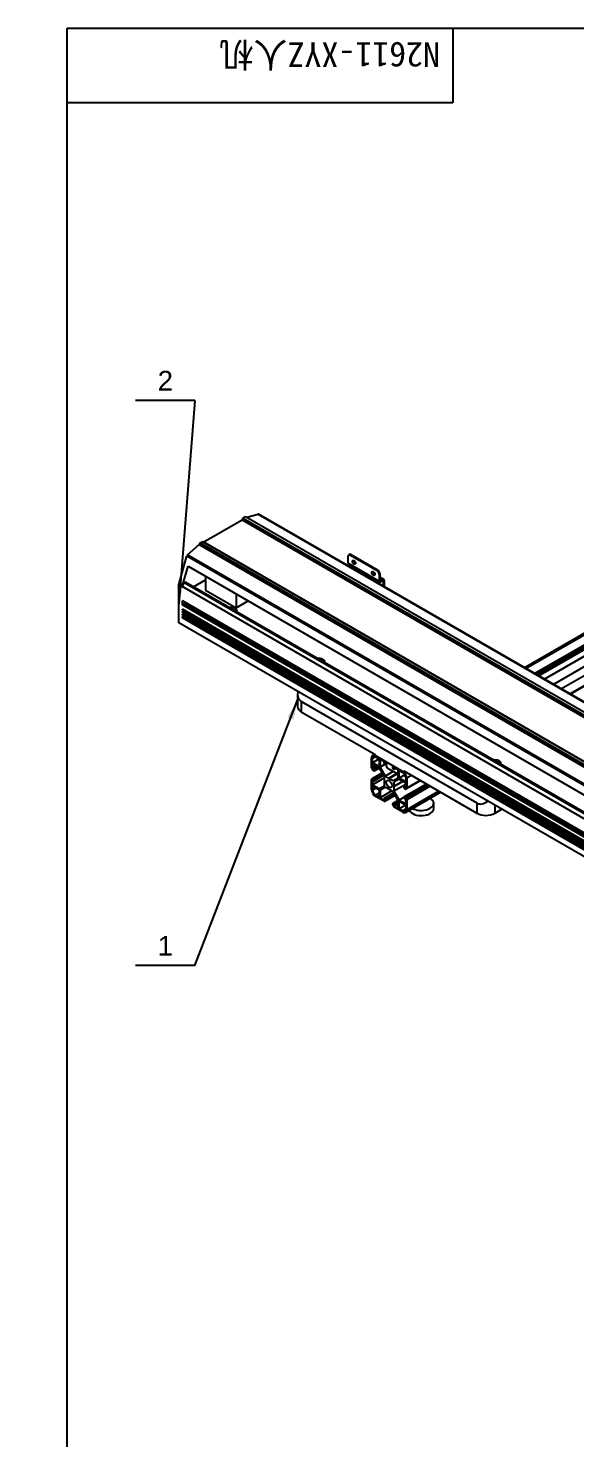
# Model space of a CAD drawing. Header units: millimetres. Extents: x 0 to 626, y 0 to 359.
# Drawn here: x 229.9 to 317.9, y 132.4 to 359 of the extents above; entities that cross this region are included whole.
import ezdxf
from ezdxf import colors
from ezdxf.entities.mleader import LeaderData, LeaderLine
from ezdxf.enums import TextEntityAlignment as Align
from ezdxf.math import Vec2, Vec3

# ---------------------------------------------------------------- set-up
doc = ezdxf.new("R2010")
doc.units = ezdxf.units.MM
for name, color, linetype in [('1211-TDT-4040S-8', 7, 'Continuous'), ('1212-GN_31611', 7, 'Continuous'), ('1221-第一轴同步带安装板', 7, 'Continuous'), ('1221-脚钉', 7, 'Continuous'), ('Default', 7, 'Continuous'), ('LHBT10-S1000-1', 7, 'Continuous'), ('加宽感应片-LRDU', 7, 'Continuous'), ('图框', 7, 'Continuous')]:
    doc.layers.add(name, color=color, linetype=linetype)
doc.styles.add('SEACAD_Arial', font='arial.ttf')

# ---------------------------------------------------------------- blocks, each defined once
blk = doc.blocks.new('SEANNOT_GROUP')
at = {"layer": 'Default', "linetype": 'Continuous'}
blk.add_hatch(color=7, dxfattribs=at).paths.add_polyline_path([(42.67, 202.76), (42.96, 199.55), (43.73, 202.67)])
at = {"layer": 'Default', "color": 7, "linetype": 'Continuous'}
for points in [[(45.5, 232.2), (35.98, 232.2)], [(45.5, 232.2), (42.96, 199.55)]]:
    blk.add_lwpolyline(points, dxfattribs=at)
at = {"layer": 'Default', "color": 7, "linetype": 'Continuous', "style": 'SEACAD_Arial'}
blk.add_text('2', height=3.17, dxfattribs=at).set_placement((39.55, 236.96), align=Align.TOP_LEFT)
blk = doc.blocks.new('SEANNOT_GROUP1')
at = {"layer": 'Default', "linetype": 'Continuous'}
blk.add_hatch(color=7, dxfattribs=at).paths.add_polyline_path([(61.37, 180.92), (62.03, 184.07), (60.39, 181.3)])
at = {"layer": 'Default', "color": 7, "linetype": 'Continuous'}
for points in [[(45.5, 141.42), (62.03, 184.07)], [(45.5, 141.42), (35.98, 141.42)]]:
    blk.add_lwpolyline(points, dxfattribs=at)
at = {"layer": 'Default', "color": 7, "linetype": 'Continuous', "style": 'SEACAD_Arial'}
blk.add_text('1', height=3.17, dxfattribs=at).set_placement((39.55, 146.18), align=Align.TOP_LEFT)
blk = doc.blocks.new('SE1')
at = {"layer": '1211-TDT-4040S-8', "color": 7, "linetype": 'Continuous'}
for p, q in [((152.18, 220.25), (98.52, 189.27)), ((152.35, 220.04), (98.78, 189.12)), ((153.75, 219.24), (100.18, 188.31)), ((153.89, 219.15), (100.32, 188.23)), ((154.03, 219.07), (100.47, 188.15)), ((154.17, 218.99), (100.61, 188.07)), ((154.31, 218.91), (100.75, 187.98)), ((100.78, 187.97), (154.34, 218.89)), ((155.3, 218.34), (101.74, 187.41)), ((155.33, 218.32), (101.77, 187.4)), ((156.73, 217.51), (103.17, 186.59)), ((158.14, 216.86), (104.44, 185.85)), ((159.54, 216.05), (105.84, 185.05)), ((105.87, 185.03), (159.57, 216.03)), ((73.93, 173.15), (73.93, 174.77)), ((74.56, 174.96), (74.08, 174.68)), ((74.08, 174.01), (74.08, 174.68)), ((75.14, 174.62), (74.08, 174.01)), ((74.4, 175.34), (74.11, 175.18)), ((74.56, 175.14), (75.96, 174.33)), ((74.56, 174.96), (75.14, 174.62)), ((75.14, 174.62), (75.14, 173.4)), ((75.3, 174.53), (75.3, 173.27)), ((75.88, 174.2), (75.3, 174.53)), ((75.14, 173.4), (74.08, 174.01)), ((74.08, 173.83), (74.08, 173.16)), ((75.17, 173.2), (74.08, 173.83)), ((74.66, 173.5), (74.08, 173.16)), ((75.66, 172.36), (74.09, 171.45)), ((74.28, 172.7), (74.14, 172.78)), ((75.67, 172.33), (74.14, 171.45)), ((74.8, 173.41), (74.15, 173.04)), ((74.15, 173.04), (74.28, 172.96)), ((74.93, 173.34), (74.28, 172.96)), ((74.33, 172.7), (75.18, 173.19)), ((75.07, 173.26), (74.35, 172.84)), ((75.16, 173.21), (74.35, 172.74)), ((74.35, 172.84), (74.35, 172.74)), ((75.99, 171.78), (75.17, 173.2)), ((76.12, 173.75), (75.3, 173.27)), ((75.3, 173.27), (76.12, 171.86)), ((75.95, 173.93), (75.95, 174.07)), ((76.1, 173.76), (76.02, 173.81)), ((76.1, 174.25), (76.03, 174.21)), ((76.25, 174.16), (76.1, 174.08)), ((77.4, 172.6), (76.12, 171.86)), ((76.15, 173.75), (76.56, 173.98)), ((76.39, 174.08), (76.18, 173.96)), ((76.53, 174), (76.18, 173.8)), ((76.18, 173.96), (76.18, 173.8)), ((78.21, 172.37), (76.72, 171.51)), ((78.21, 172.29), (76.79, 171.47)), ((77.34, 173.13), (77.34, 173.29)), ((77.5, 173.42), (77.36, 173.34)), ((77.48, 173.37), (77.41, 173.33)), ((77.49, 172.96), (77.41, 173.01)), ((77.52, 173.43), (77.5, 173.42)), ((77.54, 172.95), (77.79, 173.09)), ((77.55, 173.41), (78.95, 172.61)), ((77.63, 173.18), (77.56, 173.14)), ((77.56, 173.14), (77.56, 173)), ((77.76, 173.11), (77.56, 173)), ((78.21, 172.85), (77.63, 173.18)), ((78.21, 171.59), (78.21, 172.85)), ((78.37, 171.54), (78.37, 172.76)), ((78.37, 172.76), (78.95, 172.43)), ((73.93, 169.71), (73.93, 171.32)), ((74.09, 171.45), (73.95, 171.37)), ((74.07, 171.4), (74, 171.36)), ((75.99, 171.57), (74.08, 170.47)), ((74.15, 171.18), (74.08, 171.14)), ((74.08, 171.14), (74.08, 170.47)), ((74.08, 170.47), (75.17, 169.84)), ((74.08, 169.62), (74.08, 170.29)), ((74.08, 170.29), (75.14, 169.67)), ((74.14, 171.45), (74.28, 171.36)), ((74.28, 171.1), (74.15, 171.18)), ((75.75, 172.21), (74.28, 171.36)), ((74.33, 171.1), (75.87, 171.99)), ((75.82, 172.09), (74.35, 171.24)), ((75.86, 172.01), (74.35, 171.14)), ((74.35, 171.24), (74.35, 171.14)), ((75.17, 169.84), (75.99, 170.31)), ((76.12, 170.09), (75.3, 169.62)), ((75.99, 171.09), (75.99, 171.78)), ((76.03, 171.02), (75.99, 171.09)), ((76.03, 171.03), (75.99, 171)), ((75.99, 171), (76.03, 171.02)), ((75.99, 170.31), (75.99, 171)), ((76.12, 171.86), (76.72, 171.51)), ((76.72, 169.74), (76.12, 170.09)), ((76.72, 171.51), (76.76, 171.44)), ((76.76, 171.44), (76.79, 171.47)), ((76.79, 171.47), (77.39, 171.12)), ((77.39, 171.12), (78.21, 171.59)), ((77.52, 170.2), (77.48, 170.19)), ((77.48, 170.19), (77.52, 170.12)), ((78.34, 171.37), (77.52, 170.9)), ((78.94, 171.03), (77.52, 170.2)), ((79.01, 170.98), (77.52, 170.12)), ((77.52, 170.9), (77.52, 170.2)), ((79.43, 170.53), (77.52, 169.43)), ((77.52, 170.12), (77.52, 169.43)), ((79.43, 170.74), (78.34, 171.37)), ((79.29, 172.07), (78.37, 171.54)), ((79.43, 170.92), (78.37, 171.54)), ((79.16, 169.97), (79.16, 170.07)), ((82.75, 170.57), (79.18, 168.51)), ((79.43, 170.25), (79.18, 170.11)), ((82.78, 170.56), (79.23, 168.51)), ((79.43, 170.22), (79.23, 170.11)), ((79.23, 170.11), (79.36, 170.03)), ((79.43, 170.07), (79.36, 170.03)), ((82.92, 170.47), (79.37, 168.42)), ((79.43, 171.59), (79.43, 170.92)), ((79.43, 170.07), (79.43, 170.74)), ((83.06, 170.39), (79.44, 168.3)), ((83.2, 170.31), (79.51, 168.18)), ((79.56, 169.84), (81.79, 171.13)), ((80.36, 171.95), (79.58, 171.5)), ((79.58, 171.5), (79.58, 169.89)), ((81.76, 171.14), (79.58, 169.89)), ((83.35, 170.23), (79.58, 168.06)), ((74.66, 169.95), (74.08, 169.62)), ((75.14, 169.12), (74.56, 168.78)), ((75.14, 168.45), (74.56, 168.78)), ((75.96, 167.8), (74.56, 168.6)), ((75.14, 169.67), (75.14, 168.45)), ((75.3, 169.62), (75.3, 168.36)), ((77.21, 169.46), (75.3, 168.36)), ((75.3, 168.36), (75.88, 168.02)), ((75.95, 168.07), (75.88, 168.02)), ((75.95, 168.07), (75.95, 168.21)), ((77.51, 169.15), (75.97, 168.26)), ((76.01, 167.79), (76.15, 167.87)), ((77.53, 169.12), (76.02, 168.25)), ((76.02, 168.25), (76.1, 168.2)), ((76.1, 167.88), (76.03, 167.84)), ((77.57, 169.05), (76.1, 168.2)), ((76.15, 167.87), (77.73, 168.78)), ((77.64, 168.93), (76.18, 168.08)), ((77.71, 168.8), (76.18, 167.92)), ((76.18, 168.08), (76.18, 167.92)), ((76.76, 169.77), (76.72, 169.74)), ((76.76, 169.77), (76.72, 169.74)), ((76.79, 169.7), (76.76, 169.77)), ((77.39, 169.35), (76.79, 169.7)), ((78.21, 167.95), (77.36, 167.46)), ((78.21, 167.94), (77.39, 169.35)), ((78.21, 167.92), (77.41, 167.45)), ((78.21, 167.82), (77.49, 167.4)), ((77.52, 169.43), (78.34, 168.01)), ((78.21, 166.68), (78.21, 167.94)), ((79.16, 168.49), (78.34, 168.01)), ((78.34, 168.01), (79.43, 167.38)), ((78.37, 166.59), (78.37, 167.81)), ((78.37, 167.81), (79.43, 167.2)), ((79.16, 168.37), (79.16, 168.47)), ((79.37, 169.76), (79.23, 169.85)), ((79.23, 168.51), (79.37, 168.42)), ((79.36, 168.17), (79.23, 168.24)), ((79.4, 166.03), (85.01, 169.27)), ((79.42, 169.76), (79.56, 169.84)), ((79.43, 167.38), (79.43, 168.05)), ((79.51, 169.85), (79.44, 169.8)), ((84.75, 169.42), (79.58, 166.44)), ((79.58, 168.06), (79.58, 166.44)), ((77.34, 167.25), (77.34, 167.41)), ((77.41, 167.45), (77.49, 167.4)), ((78.95, 166.07), (77.55, 166.88)), ((78.21, 167.66), (77.56, 167.28)), ((78.21, 167.51), (77.56, 167.13)), ((77.56, 167.28), (77.56, 167.13)), ((78.21, 167.35), (77.63, 167.01)), ((77.63, 167.01), (78.21, 166.68)), ((79.43, 167.2), (78.37, 166.59)), ((78.95, 166.25), (78.37, 166.59)), ((79.43, 166.53), (78.95, 166.25)), ((79.43, 167.2), (79.43, 166.53))]:
    blk.add_line(p, q, dxfattribs=at)
for centre, major_axis, start_param, end_param in [((74.56, 174.4), (0.45, -0.779), 2.356194, 3.926991), ((74.56, 174.4), (0.34, -0.589), 2.356194, 3.926991), ((74, 173.11), (0.05, -0.0866), 3.926991, 5.497787), ((74, 172.95), (0.05, -0.0866), 0.785398, 2.356194), ((74.14, 172.87), (0.05, -0.0866), 3.926991, 5.497787), ((74.15, 173.12), (-0.05, 0.0866), 0.785398, 2.356194), ((74.28, 172.88), (-0.05, 0.0866), 3.926991, 5.497787), ((74.28, 172.78), (-0.05, 0.0866), 2.356194, 3.926991), ((75.88, 174.12), (0.05, -0.0866), 0.785398, 2.356194), ((76.02, 173.89), (0.05, -0.0866), 3.926991, 5.497787), ((75.96, 174.25), (-0.05, 0.0866), 3.926991, 5.497787), ((76.1, 174.16), (-0.05, 0.0866), 0.785398, 2.356194), ((76.1, 174), (-0.05, 0.0866), 3.926991, 5.497787), ((76.1, 173.84), (-0.05, 0.0866), 2.356194, 3.926991), ((77.41, 173.25), (0.05, -0.0866), 2.356194, 3.926991), ((77.41, 173.09), (0.05, -0.0866), 3.926991, 5.497787), ((77.41, 173.41), (-0.05, 0.0866), 2.356194, 3.926991), ((77.55, 173.33), (0.05, -0.0866), 2.356194, 3.926991), ((77.49, 173.04), (-0.05, 0.0866), 2.356194, 3.926991), ((77.63, 173.1), (0.05, -0.0866), 2.356194, 3.926991), ((78.95, 171.87), (-0.45, 0.779), 3.926991, 5.497787), ((78.95, 171.87), (-0.34, 0.589), 3.926991, 5.497787), ((74, 171.28), (0.05, -0.0866), 2.356194, 3.926991), ((74, 171.45), (-0.05, 0.0866), 2.356194, 3.926991), ((74.14, 171.36), (0.05, -0.0866), 2.356194, 3.926991), ((74.15, 171.09), (0.05, -0.0866), 2.356194, 3.926991), ((74.28, 171.28), (-0.05, 0.0866), 3.926991, 5.497787), ((74.28, 171.18), (-0.05, 0.0866), 2.356194, 3.926991), ((79.23, 170.02), (0.05, -0.0866), 2.356194, 3.926991), ((79.23, 169.93), (0.05, -0.0866), 3.926991, 5.497787), ((79.36, 170.11), (-0.05, 0.0866), 2.356194, 3.926991), ((74.56, 169.34), (0.45, -0.779), 3.926991, 5.497787), ((74.56, 169.34), (0.34, -0.589), 3.926991, 5.497787), ((75.88, 168.11), (-0.05, 0.0866), 2.356194, 3.926991), ((76.02, 168.17), (0.05, -0.0866), 2.356194, 3.926991), ((75.96, 167.88), (-0.05, 0.0866), 2.356194, 3.926991), ((76.1, 167.8), (0.05, -0.0866), 2.356194, 3.926991), ((76.1, 168.12), (-0.05, 0.0866), 3.926991, 5.497787), ((76.1, 167.96), (-0.05, 0.0866), 2.356194, 3.926991), ((79.23, 168.42), (0.05, -0.0866), 2.356194, 3.926991), ((79.23, 168.33), (0.05, -0.0866), 3.926991, 5.497787), ((79.36, 168.09), (0.05, -0.0866), 0.785398, 2.356194), ((79.37, 169.85), (-0.05, 0.0866), 2.356194, 3.926991), ((79.37, 168.34), (-0.05, 0.0866), 3.926991, 5.497787), ((79.51, 169.76), (0.05, -0.0866), 2.356194, 3.926991), ((79.51, 168.26), (-0.05, 0.0866), 0.785398, 2.356194), ((79.51, 169.93), (-0.05, 0.0866), 2.356194, 3.926991), ((79.51, 168.1), (-0.05, 0.0866), 3.926991, 5.497787), ((77.41, 167.37), (0.05, -0.0866), 2.356194, 3.926991), ((77.41, 167.21), (0.05, -0.0866), 3.926991, 5.497787), ((77.41, 167.04), (0.05, -0.0866), 0.785398, 2.356194), ((77.55, 166.96), (0.05, -0.0866), 3.926991, 5.497787), ((77.49, 167.32), (-0.05, 0.0866), 3.926991, 5.497787), ((77.63, 167.09), (-0.05, 0.0866), 0.785398, 2.356194), ((78.95, 166.81), (-0.34, 0.589), 2.356194, 3.926991), ((78.95, 166.81), (-0.45, 0.779), 2.356194, 3.926991)]:
    blk.add_ellipse(centre, major_axis=major_axis, ratio=0.57735, start_param=start_param, end_param=end_param, dxfattribs=at)
blk.add_ellipse((76.76, 170.6), major_axis=(0.33, -0.572), ratio=0.57735, dxfattribs=at)
at = {"layer": '1212-GN_31611', "color": 7, "linetype": 'Continuous'}
for p, q in [((76.33, 173.46), (76.33, 173.85)), ((76.54, 173.09), (76.33, 173.46)), ((77.96, 172.28), (76.54, 173.09)), ((78.17, 172.4), (77.96, 172.28)), ((78.17, 172.87), (78.17, 172.4)), ((78.21, 172.43), (78.17, 172.4))]:
    blk.add_line(p, q, dxfattribs=at)
at = {"layer": '1221-第一轴同步带安装板', "color": 7, "linetype": 'Continuous'}
for p, q in [((62.03, 185.13), (62.03, 183.02)), ((62.61, 183.83), (62.61, 182.2)), ((90.9, 167.5), (62.61, 183.83)), ((62.61, 182.2), (74.35, 175.42)), ((74.35, 175.42), (74.49, 175.18)), ((79.02, 172.56), (74.49, 175.18)), ((79.02, 172.56), (79.16, 172.65)), ((90.9, 165.87), (79.16, 172.65)), ((90.9, 165.87), (90.9, 167.5)), ((93.73, 167.18), (93.73, 165.87)), ((94.86, 166.52), (93.73, 165.87))]:
    blk.add_line(p, q, dxfattribs=at)
for centre, major_axis, start_param, end_param in [((64.03, 186.28), (-1.41, -2.45), 5.35589, 6.283185), ((64.03, 183.02), (2, 0), 3.141593, 3.926991), ((92.31, 169.95), (1.41, 2.45), 3.141593, 4.068888), ((92.31, 166.69), (2, 0), 3.926991, 5.497787)]:
    blk.add_ellipse(centre, major_axis=major_axis, ratio=0.57735, start_param=start_param, end_param=end_param, dxfattribs=at)
at = {"layer": '1221-脚钉', "color": 7, "linetype": 'Continuous'}
for p, q in [((83.33, 168.29), (83.33, 168.3)), ((83.92, 166.66), (83.92, 167.48))]:
    blk.add_line(p, q, dxfattribs=at)
for centre, major_axis, start_param, end_param in [((81.92, 168.29), (1, 0), -0.905535, -0.665261), ((81.92, 167.48), (2, 0), 0, 0.785398), ((81.92, 166.66), (2, 0), 3.403392, 6.283185), ((81.92, 167.48), (2, 0), 3.923387, 6.283185)]:
    blk.add_ellipse(centre, major_axis=major_axis, ratio=0.57735, start_param=start_param, end_param=end_param, dxfattribs=at)
at = {"layer": 'LHBT10-S1000-1', "color": 7, "linetype": 'Continuous'}
for p, q in [((46.95, 209.49), (53.11, 213.04)), ((53.11, 213.04), (203.29, 126.33)), ((53.23, 213.2), (53.27, 213.3)), ((53.23, 213.2), (203.39, 126.5)), ((53.27, 213.3), (53.69, 213.55)), ((53.27, 213.3), (203.45, 126.6)), ((53.69, 213.55), (203.66, 126.96)), ((53.86, 213.45), (55.72, 213.95)), ((55.72, 213.95), (204.34, 128.15)), ((204.35, 128.17), (55.78, 213.95)), ((44.33, 207.38), (46.22, 209.05)), ((46.22, 209.05), (197.25, 121.86)), ((46.31, 209.18), (46.36, 209.31)), ((46.31, 209.18), (197.4, 121.95)), ((46.36, 209.31), (46.78, 209.56)), ((46.36, 209.31), (197.54, 122.03)), ((46.78, 209.56), (197.96, 122.27)), ((46.95, 209.49), (197.99, 122.29)), ((42.98, 202.77), (44.24, 207.22)), ((44.24, 207.22), (195.66, 119.8)), ((44.33, 207.38), (195.84, 119.9)), ((43.55, 202.45), (44.43, 205.59)), ((44.43, 205.59), (195.55, 118.34)), ((47.22, 203.98), (47.22, 201.72)), ((208.22, 107.2), (42.96, 202.61)), ((42.96, 196.49), (42.96, 202.61)), ((42.98, 202.77), (43.55, 202.45)), ((44.02, 202.98), (43.87, 202.9)), ((195.58, 115.31), (43.87, 202.9)), ((195.55, 115.49), (44.02, 202.98)), ((195.55, 115.52), (44.07, 202.98)), ((45.32, 202.26), (47.22, 203.36)), ((47.22, 201.72), (52.17, 198.87)), ((206.62, 105.83), (43.52, 200)), ((43.52, 199.35), (43.52, 200)), ((43.73, 199.47), (43.52, 199.35)), ((206.61, 105.43), (43.73, 199.47)), ((44.16, 199.51), (43.91, 199.37)), ((44.16, 199.63), (44.16, 199.51)), ((206.61, 105.72), (44.16, 199.51)), ((52.17, 201.12), (52.17, 198.87)), ((52.17, 198.87), (54.12, 199.99)), ((206.61, 105.19), (43.52, 199.35)), ((206.61, 104.53), (43.52, 198.69)), ((43.52, 198.53), (43.52, 198.69)), ((43.59, 198.57), (43.52, 198.53)), ((206.61, 104.37), (43.52, 198.53)), ((206.61, 104.12), (43.52, 198.28)), ((43.52, 198.12), (43.52, 198.28)), ((43.59, 198.16), (43.52, 198.12)), ((206.57, 103.98), (43.52, 198.12)), ((206.36, 103.86), (43.52, 197.88)), ((43.52, 197.71), (43.52, 197.88)), ((43.59, 197.75), (43.52, 197.71)), ((206.22, 103.78), (43.52, 197.71)), ((206.01, 103.66), (43.52, 197.47)), ((43.52, 197.3), (43.52, 197.47)), ((43.59, 197.34), (43.52, 197.3)), ((205.86, 103.58), (43.52, 197.3)), ((43.59, 198.65), (43.59, 198.57)), ((206.61, 104.45), (43.59, 198.57)), ((43.59, 198.24), (43.59, 198.16)), ((206.61, 104.04), (43.59, 198.16)), ((43.59, 197.83), (43.59, 197.75)), ((206.29, 103.82), (43.59, 197.75)), ((43.59, 197.43), (43.59, 197.34)), ((205.94, 103.62), (43.59, 197.34)), ((204.87, 103), (42.96, 196.49))]:
    blk.add_line(p, q, dxfattribs=at)
for centre, major_axis, start_param, end_param in [((53.11, 213.21), (-0.1, -0.173), 0.785398, 1.832596), ((55.68, 213.77), (-0.1, -0.173), 3.141593, 3.665191), ((46.19, 209.19), (-0.1, -0.173), 1.047198, 1.832596), ((46.95, 209.65), (0.1, 0.173), 3.757072, 3.926991), ((44.37, 207.24), (-0.1, -0.173), 4.18879, 5.125747), ((43.31, 202.82), (-0.25, -0.433), 5.125747, 5.497787), ((43.87, 202.49), (0.25, 0.433), 0.785398, 1.984155), ((44.02, 202.9), (-0.05, -0.0866), 3.141593, 3.926991), ((51.3, 198.37), (1, 0), 0, 1.784068), ((51.3, 198.37), (1, 0), 6.069914, 6.283185), ((65.44, 190.2), (1, 0), 0, 1.784068), ((65.44, 190.2), (1, 0), 6.069914, 6.283185), ((93.73, 173.87), (1, 0), 0, 1.784068), ((93.73, 173.87), (1, 0), 6.069914, 6.283185)]:
    blk.add_ellipse(centre, major_axis=major_axis, ratio=0.57735, start_param=start_param, end_param=end_param, dxfattribs=at)
at = {"layer": '加宽感应片-LRDU', "color": 7, "linetype": 'Continuous'}
for p, q in [((70.18, 206.04), (70.18, 207.22)), ((70.38, 207.47), (70.26, 207.41)), ((70.58, 207.45), (70.46, 207.39)), ((70.46, 207.39), (74.85, 204.86)), ((70.58, 207.45), (74.96, 204.92)), ((71.35, 206.08), (70.98, 206.29)), ((70.18, 206.04), (75.13, 203.18)), ((70.24, 205.9), (75.19, 203.04)), ((70.91, 205.51), (70.91, 205.21)), ((71.33, 205.98), (71.05, 206.14)), ((74.46, 204.28), (74.1, 204.49)), ((74.45, 204.18), (74.16, 204.35)), ((74.85, 204.86), (74.96, 204.92)), ((75.24, 204.43), (75.13, 204.37)), ((75.13, 204.37), (75.13, 203.18)), ((75.24, 204.43), (75.24, 203.25)), ((75.91, 203.44), (75.24, 203.83)), ((75.76, 203.42), (75.24, 203.72)), ((75.35, 203.19), (75.24, 203.25)), ((75.35, 203.19), (75.76, 203.42)), ((75.35, 203.06), (75.76, 203.29)), ((75.76, 203.29), (75.86, 203.23)), ((75.86, 202.35), (75.86, 203.23)), ((75.98, 202.29), (75.98, 203.3))]:
    blk.add_line(p, q, dxfattribs=at)
for centre, major_axis, start_param, end_param in [((70.46, 207.06), (0.2, -0.346), 2.356194, 3.926991), ((70.58, 207.13), (0.2, -0.346), 2.356194, 3.141593), ((71.21, 206.27), (0.175, -0.303), 3.470753, 5.954025), ((70.4, 206.16), (0.154, 0.266), 2.356194, 3.141593), ((74.32, 204.47), (0.175, -0.303), 3.470753, 5.954025), ((74.85, 204.53), (0.2, -0.346), 0.785398, 2.356194), ((74.96, 204.6), (-0.2, 0.346), 3.926991, 5.497787), ((75.35, 203.31), (0.154, 0.266), 2.356194, 3.926991), ((75.35, 203.31), (0.074, 0.128), 2.356194, 3.926991), ((75.76, 203.17), (-0.154, -0.266), 2.356194, 3.926991), ((75.76, 203.17), (-0.074, -0.128), 2.356194, 3.926991)]:
    blk.add_ellipse(centre, major_axis=major_axis, ratio=0.57735, start_param=start_param, end_param=end_param, dxfattribs=at)
for centre in [(71.1, 206.2), (74.21, 204.41)]:
    blk.add_ellipse(centre, major_axis=(0.175, -0.303), ratio=0.57735, dxfattribs=at)
blk = doc.blocks.new('_DOT')
at = {"color": 0}
blk.add_line((0, 0), (-1, 0), dxfattribs=at)
at = {"color": 0, "const_width": 0.333}
blk.add_lwpolyline([(-0.1665, 0, 1), (0.1665, 0, 1)], format="xyb", close=True, dxfattribs=at)

msp = doc.modelspace()

# ---------------------------------------------------------------- linework, layer by layer
at = {"layer": '图框', "color": 7, "linetype": 'Continuous'}
for p, q in [((236.17, 72.04), (236.17, 359.04)), ((236.17, 359.04), (626.17, 359.04)), ((298.17, 359.04), (298.17, 347.04)), ((298.17, 347.04), (236.17, 347.04))]:
    msp.add_line(p, q, dxfattribs=at)

# ---------------------------------------------------------------- block references
at = {"layer": 'Default'}
for name in ['SE1', 'SEANNOT_GROUP', 'SEANNOT_GROUP1']:
    msp.add_blockref(name, (211.17, 67.04), dxfattribs=at)

# ---------------------------------------------------------------- leaders
at = {"layer": '图框', "color": 7, "linetype": 'Continuous'}
ml = msp.add_multileader_mtext('Standard', dxfattribs=at)
ml.set_content('{\\pxsm0.9;\\f宋体|b0||i0||c0|p34;\\W1.;N2611-XYZ人机\\P}', color=7)
ml.set_leader_properties()
ml.set_arrow_properties(name='DOT')
ml.build(insert=Vec2(0, 0))
ml.multileader.update_dxf_attribs({"leader_type": 0, "dogleg_length": 0})
ctx = ml.context
ctx.base_point, ctx.landing_gap_size, ctx.plane_origin = Vec3(298.85, 355.09), 1.4, Vec3(211.17, 67.04)
ctx.text_align_type = 1
notes = []
notes.append((ctx, [(0, (0, 0, 0), (0, 0), (1, 0), 1, [])]))
ctx.mtext.insert, ctx.mtext.text_direction, ctx.mtext.rotation, ctx.mtext.alignment = Vec3(278.39, 352.79), Vec3(-1, 0), 3.141593, 2
for ctx, leaders in notes:
    for number, flags, end, landing, length, lines in leaders:
        leader = LeaderData()
        leader.index, (leader.has_last_leader_line, leader.has_dogleg_vector, leader.attachment_direction) = number, flags
        leader.last_leader_point, leader.dogleg_vector, leader.dogleg_length = Vec3(end), Vec3(landing), length
        for number, points, colour, breaks in lines:
            line = LeaderLine()
            line.index, line.vertices, line.color, line.breaks = number, Vec3.list(points), colors.encode_raw_color(colour), breaks
            leader.lines.append(line)
        ctx.leaders.append(leader)

doc.saveas('drawing.dxf')
